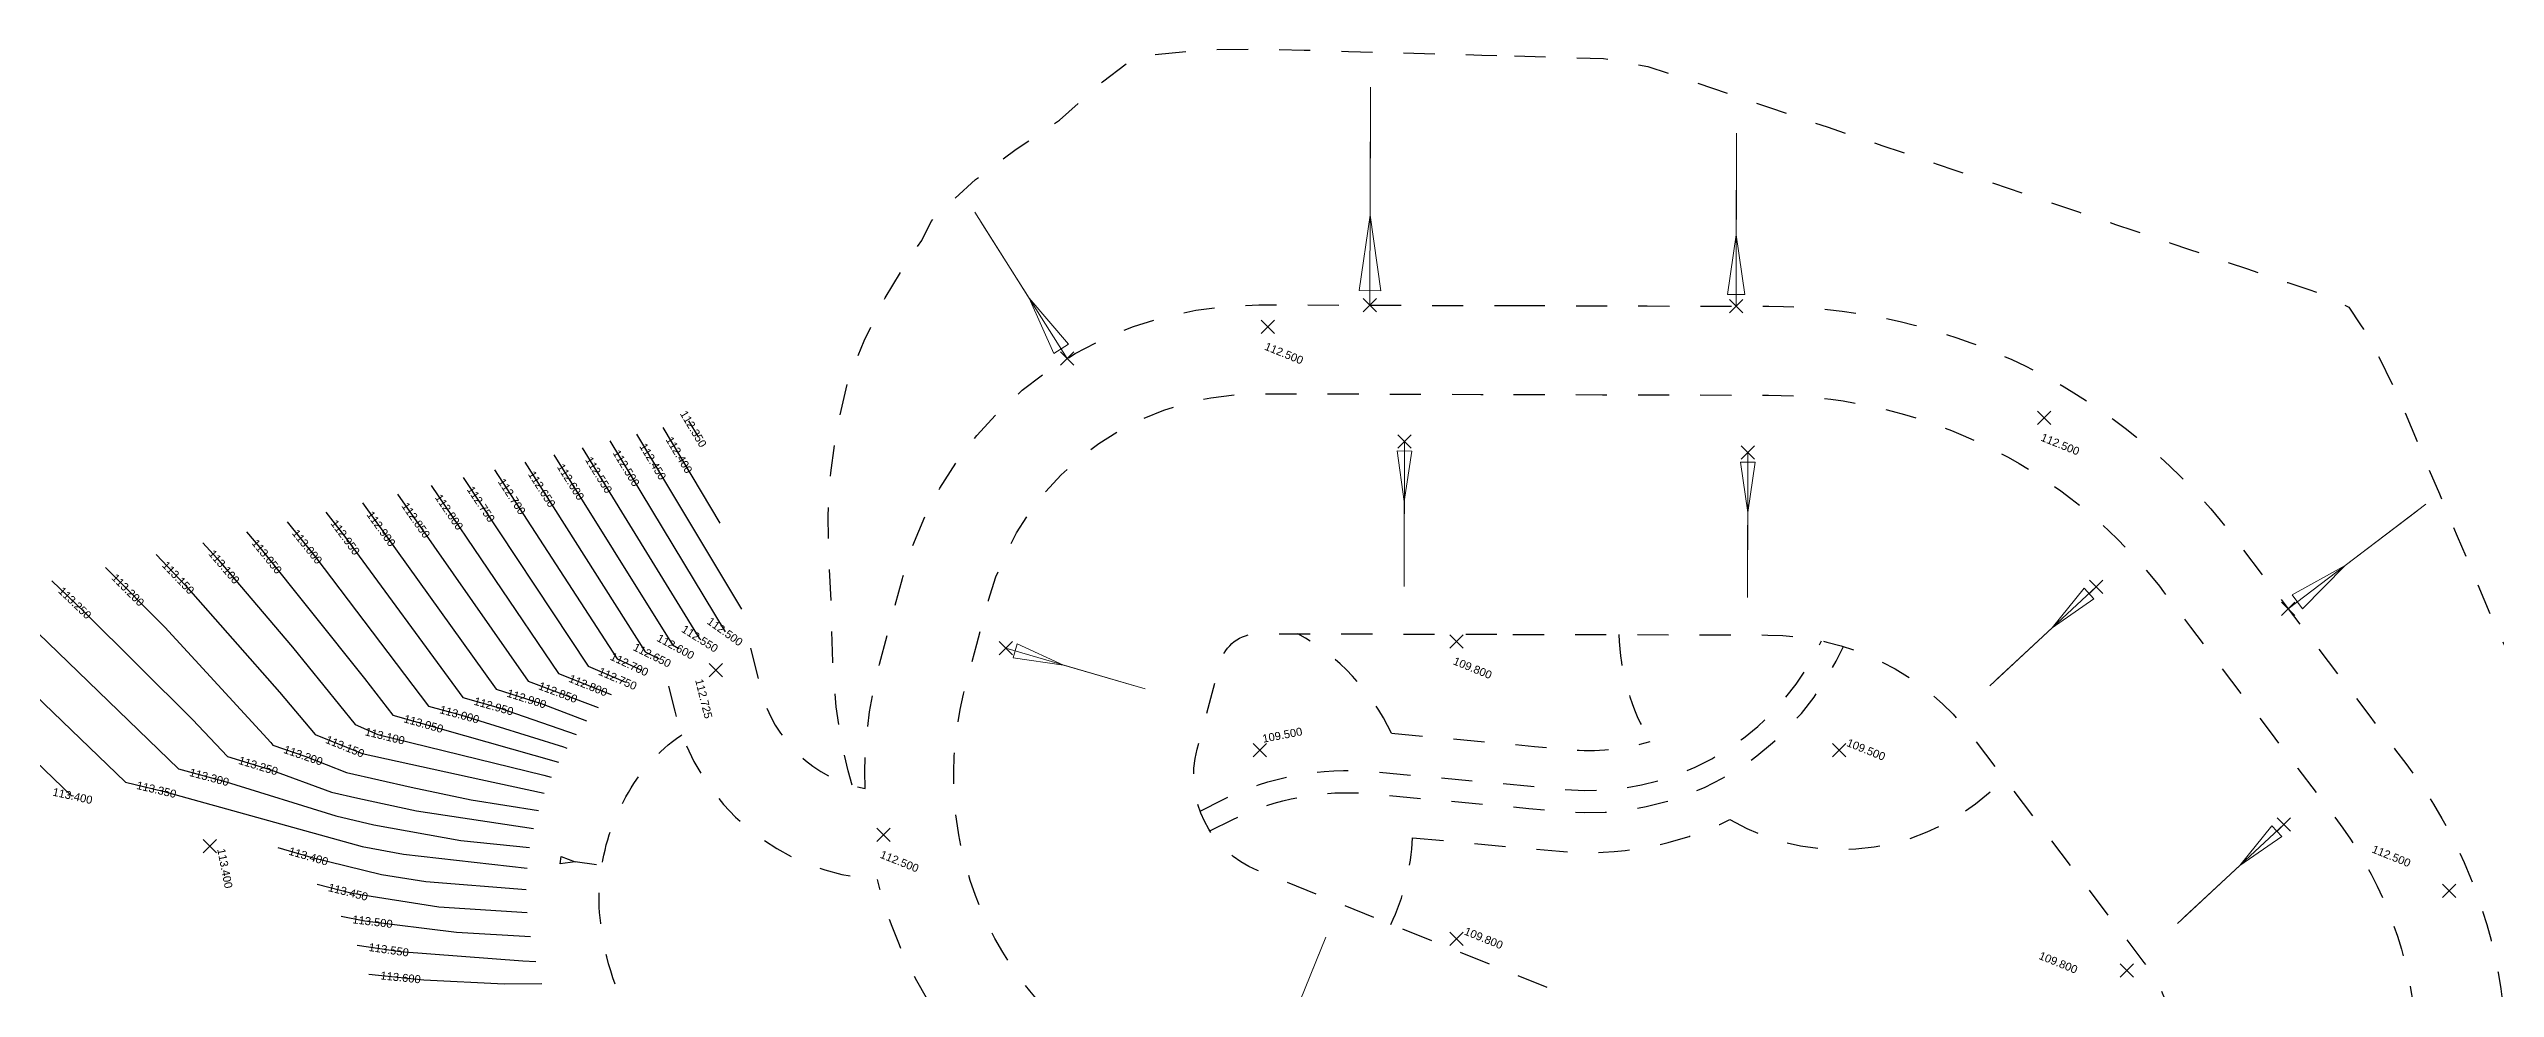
# Model space of a CAD drawing. Header units: metres. Extents: x 287878 to 288371, y 62805 to 63080.
# Drawn here: x 288009.6 to 288064.6, y 63058.5 to 63079.7 of the extents above; entities that cross this region are included whole.
import ezdxf

# ---------------------------------------------------------------- set-up
doc = ezdxf.new("R2010")
doc.units = ezdxf.units.M
doc.header["$PDMODE"] = 3
doc.header["$PDSIZE"] = 0.15
doc.linetypes.add('DASHED', pattern=[1.4, 0.7, -0.7])
doc.linetypes.add('HIDDEN', pattern=[0.375, 0.25, -0.125])
for name, color, linetype in [('EXP - PEN 1', 1, 'Continuous'), ('TADPOLES', 252, 'Continuous'), ('XREF - SITE CONTOURS$0$EXP_-_ EW_CONT-SECONDARY_TEXT', 253, 'Continuous'), ('XREF - SITE CONTOURS$0$EXP_-_EW_-_CONT-PRIMARY', 10, 'Continuous'), ('XREF - SITE CONTOURS$0$EXP_-_EW_-_CONT-PRIMARY_TEXT', 10, 'Continuous'), ('XREF - SITE CONTOURS$0$EXP_-_EW_CONT-SECONDARY', 253, 'Continuous')]:
    doc.layers.add(name, color=color, linetype=linetype)
for name, color, linetype, lineweight in [('EXP-EW-BANKS&CUTTINGS', 251, 'HIDDEN', 18), ('EXP-EW-LEVELS-POINTS', 3, 'Continuous', 18), ('EXP-EW-LEVELS-TEXT', 3, 'Continuous', 18)]:
    doc.layers.add(name, color=color, linetype=linetype, lineweight=lineweight)
doc.layers.add('EXP-EW-BANKS&CUTTINGS-WORKING', color=255, linetype='Continuous', lineweight=18, plot=False)
doc.layers.add('EXP_-_EW_-_BANKS_&_CUTTINGS', color=251, linetype='Continuous', true_color=0x656565)
doc.styles.add('18 @ 1 to 200', font='arial.ttf', dxfattribs={"height": 0.36})
doc.styles.add('XREF - SITE CONTOURS$0$18 @ 1 to 200', font='arial.ttf', dxfattribs={"height": 0.36})

# ---------------------------------------------------------------- blocks, each defined once
blk = doc.blocks.new('XREF - SITE CONTOURS')
at = {"layer": 'XREF - SITE CONTOURS$0$EXP_-_EW_-_CONT-PRIMARY', "flags": 128}
for points in [[(577.200825, 335.489892), (579.7946, 331.192189)], [(573.906254, 334.6626), (576.718067, 330.419649)], [(569.944853, 333.667863), (570.586182, 332.864214), (573.125627, 329.51756)], [(564.648094, 332.337807), (565.375737, 331.637613), (567.8126, 329.213651), (568.604369, 328.382239)], [(579.7946, 331.192189), (579.795072, 331.19185)], [(576.718067, 330.419649), (577.55486, 330.057714)], [(573.125627, 329.51756), (573.843206, 329.320399), (576.162085, 328.599974), (576.236783, 328.570658)], [(568.604369, 328.382239), (569.556218, 328.091634), (570.940318, 327.582556), (571.534565, 327.444952), (572.855804, 327.156664), (575.483486, 326.763199)], [(571.155331, 324.788497), (571.694346, 324.68389), (573.755118, 324.431329), (575.41822, 324.331194)]]:
    blk.add_lwpolyline(points, dxfattribs=at)
at = {"layer": 'XREF - SITE CONTOURS$0$EXP_-_EW_CONT-SECONDARY', "flags": 128}
for points in [[(578.39252, 335.789135), (579.676201, 333.636968)], [(578.975162, 335.935441), (579.189108, 335.576746)], [(576.577289, 335.333317), (579.20963, 331.045299)], [(577.800669, 335.640517), (580.163294, 331.697189)], [(574.606577, 334.838457), (577.370928, 330.583587)], [(575.287542, 335.009452), (577.996567, 330.74069)], [(575.941297, 335.173615), (578.609786, 330.894673)], [(571.637799, 334.092974), (574.64429, 329.898908)], [(572.42794, 334.291385), (575.362601, 330.079281)], [(573.183559, 334.481126), (576.049405, 330.251743)], [(570.81228, 333.88568), (571.231397, 333.341254), (573.89921, 329.711813)], [(568.048995, 333.191799), (568.357251, 332.847622), (570.064906, 330.844722), (571.471911, 329.1023)], [(569.027277, 333.437453), (569.326177, 333.084738), (571.684729, 330.138278), (572.318586, 329.314906)], [(565.852431, 332.640225), (567.191096, 331.294571), (569.575533, 328.695524), (569.624039, 328.638285)], [(566.996268, 332.927451), (567.655698, 332.235002), (569.771619, 329.829121), (570.576824, 328.877537)], [(563.435732, 332.033374), (567.49519, 328.103716)], [(561.011009, 331.424508), (565.0897, 327.499679)], [(562.223371, 331.728941), (566.302061, 327.804112)], [(578.609786, 330.894673), (578.758643, 330.813629)], [(579.20963, 331.045299), (579.250007, 331.019642)], [(576.049405, 330.251743), (577.229598, 329.775423)], [(577.370928, 330.583587), (577.915782, 330.327381)], [(577.996567, 330.74069), (578.315779, 330.580815)], [(573.89921, 329.711813), (574.688218, 329.484372), (576.442954, 328.879088)], [(574.64429, 329.898908), (575.657996, 329.577867), (576.676332, 329.183807)], [(575.362601, 330.079281), (576.937477, 329.483324)], [(572.318586, 329.314906), (576.051618, 328.25306)], [(569.624039, 328.638285), (570.363402, 328.384141), (571.274737, 328.019502), (572.731423, 327.692897), (574.079768, 327.406003), (575.594761, 327.170459)], [(570.576824, 328.877537), (571.629738, 328.449305), (574.304162, 327.865064), (575.728299, 327.554108)], [(571.471911, 329.1023), (571.985182, 328.879953), (575.720284, 327.964192), (575.881419, 327.914738)], [(567.49519, 328.103716), (568.573895, 327.812338), (571.036909, 327.047746), (571.894287, 326.845876), (573.847863, 326.489356), (575.398298, 326.331031)], [(565.139406, 327.488738), (565.0897, 327.499679)], [(566.302061, 327.804112), (567.142593, 327.602805), (571.628372, 326.353481), (572.561585, 326.181537), (575.343507, 325.872857)], [(569.732394, 326.336551), (570.478766, 326.118935), (572.065329, 325.72419), (573.06607, 325.572038), (575.324237, 325.387574)], [(570.61658, 325.508776), (571.407872, 325.306362), (573.356089, 324.999829), (575.346724, 324.874017)], [(571.517447, 324.132782), (572.48353, 323.993034), (575.248798, 323.77962), (575.540695, 323.77149)], [(571.779509, 323.482557), (573.015287, 323.356037), (574.828653, 323.265516), (575.67398, 323.272348)]]:
    blk.add_lwpolyline(points, dxfattribs=at)
at = {"layer": 'XREF - SITE CONTOURS$0$EXP_-_ EW_CONT-SECONDARY_TEXT', "char_height": 0.18, "width": 2.52, "attachment_point": 5, "line_spacing_factor": 0.888, "style": 'XREF - SITE CONTOURS$0$18 @ 1 to 200'}
for s, insert, rotation in [('112.350', (579.081623, 335.756952), 300.8143615), ('112.450', (578.170718, 335.022889), 300.9277343), ('112.400', (578.761346, 335.170777), 300.8143615), ('112.650', (575.673336, 334.401535), 302.3998721), ('112.600', (576.322295, 334.562681), 301.9490357), ('112.550', (576.95397, 334.719712), 301.545044), ('112.850', (572.839532, 333.700629), 304.8657532), ('112.800', (573.587445, 333.885076), 304.1217041), ('112.700', (574.998837, 334.234692), 303.0114134), ('112.950', (571.250903, 333.314717), 306.3176572), ('112.900', (572.057281, 333.507795), 305.634613), ('113.100', (568.524615, 332.651322), 310.4506224), ('113.050', (569.4872, 332.883577), 308.6762085), ('113.200', (566.36022, 332.129785), 314.8508301), ('113.150', (567.492802, 332.406055), 313.6008911), ('112.650', (578.155279, 330.6612), 333.396332), ('112.600', (578.683336, 330.854629), 331.4341127), ('112.550', (579.228974, 331.033007), 327.5667112), ('112.700', (577.64245, 330.45591), 334.815796), ('112.950', (574.59104, 329.512384), 343.9197085), ('112.900', (575.33069, 329.681525), 342.4270022), ('112.850', (576.035999, 329.824457), 339.272583), ('112.800', (576.717077, 329.982274), 338.0212402), ('113.050', (573.011115, 329.117919), 344.1217955), ('113.200', (570.304936, 328.404238), 341.0303955), ('113.150', (571.243772, 328.606281), 337.8678588), ('113.100', (572.1412, 328.841701), 346.2241208), ('113.300', (568.190278, 327.91596), 344.8841245), ('113.400', (565.11553, 327.493994), 347.5863648), ('113.350', (567.00226, 327.636415), 346.5314028), ('113.400', (570.423613, 326.135015), 343.7451171), ('113.450', (571.314119, 325.330344), 345.651306), ('113.550', (572.23003, 324.029704), 351.769043), ('113.600', (572.495765, 323.409226), 354.154358)]:
    blk.add_mtext(s, dxfattribs=dict(at, insert=insert, rotation=rotation))
at = {"layer": 'XREF - SITE CONTOURS$0$EXP_-_EW_-_CONT-PRIMARY_TEXT', "char_height": 0.18, "width": 2.52, "attachment_point": 5, "line_spacing_factor": 0.888, "style": 'XREF - SITE CONTOURS$0$18 @ 1 to 200'}
for s, insert, rotation in [('112.500', (577.572859, 334.873458), 301.1120605), ('112.750', (574.303989, 334.062428), 303.5325314), ('113.000', (570.393955, 333.105095), 308.5906067), ('113.250', (565.166902, 331.83857), 316.1013184), ('112.500', (579.794023, 331.192603), 324.317749), ('112.750', (577.378902, 330.133821), 336.6102906), ('113.000', (573.819898, 329.326803), 344.6365357), ('113.250', (569.29299, 328.171999), 343.0223084), ('113.500', (571.864005, 324.663097), 353.0128787)]:
    blk.add_mtext(s, dxfattribs=dict(at, insert=insert, rotation=rotation))
blk = doc.blocks.new('TADPOLE')
at = {"layer": 'TADPOLES', "flags": 128}
blk.add_lwpolyline([(1, 0), (0.4, 0), (0, -0.1), (0, 0.1), (0.4, 0)], dxfattribs=at)
blk = doc.blocks.new('*U976')
at = {"layer": 'EXP-EW-BANKS&CUTTINGS', "linetype": 'Continuous'}
blk.add_lwpolyline([(-0.839, 2.93), (-0.372, 1.298), (-0.218, 0.164), (0.098, 0.255), (-0.372, 1.298)], dxfattribs=at)
at = {"layer": 'EXP-EW-BANKS&CUTTINGS-WORKING'}
blk.add_line((-0.899, 3.14), (0, 0), dxfattribs=at)
blk.add_point((0, 0), dxfattribs=at)
blk = doc.blocks.new('*U977')
at = {"layer": 'EXP-EW-BANKS&CUTTINGS', "linetype": 'Continuous'}
blk.add_lwpolyline([(-2.999, -0.544), (-1.328, -0.241), (-0.185, -0.201), (-0.244, 0.123), (-1.328, -0.241)], dxfattribs=at)
at = {"layer": 'EXP-EW-BANKS&CUTTINGS-WORKING'}
blk.add_line((-3.213, -0.582), (0, 0), dxfattribs=at)
blk.add_point((0, 0), dxfattribs=at)
blk = doc.blocks.new('*U978')
at = {"layer": 'EXP-EW-BANKS&CUTTINGS', "linetype": 'Continuous'}
blk.add_lwpolyline([(-0.313, -3.032), (-0.139, -1.343), (0.141, -0.233), (-0.186, -0.2), (-0.139, -1.343)], dxfattribs=at)
at = {"layer": 'EXP-EW-BANKS&CUTTINGS-WORKING'}
blk.add_line((-0.335, -3.248), (0, 0), dxfattribs=at)
blk.add_point((0, 0), dxfattribs=at)
blk = doc.blocks.new('*U979')
at = {"layer": 'EXP-EW-BANKS&CUTTINGS', "linetype": 'Continuous'}
blk.add_lwpolyline([(-0.313, -3.032), (-0.139, -1.343), (0.141, -0.233), (-0.186, -0.2), (-0.139, -1.343)], dxfattribs=at)
at = {"layer": 'EXP-EW-BANKS&CUTTINGS-WORKING'}
blk.add_line((-0.335, -3.248), (0, 0), dxfattribs=at)
blk.add_point((0, 0), dxfattribs=at)
blk = doc.blocks.new('*U980')
at = {"layer": 'EXP-EW-BANKS&CUTTINGS', "linetype": 'Continuous'}
blk.add_lwpolyline([(2.001, -2.299), (0.886, -1.018), (0.267, -0.056), (0.019, -0.272), (0.886, -1.018)], dxfattribs=at)
at = {"layer": 'EXP-EW-BANKS&CUTTINGS-WORKING'}
blk.add_line((2.144, -2.463), (0, 0), dxfattribs=at)
blk.add_point((0, 0), dxfattribs=at)
blk = doc.blocks.new('*U981')
at = {"layer": 'EXP-EW-BANKS&CUTTINGS', "linetype": 'Continuous'}
blk.add_lwpolyline([(2.001, -2.299), (0.886, -1.018), (0.267, -0.056), (0.019, -0.272), (0.886, -1.018)], dxfattribs=at)
at = {"layer": 'EXP-EW-BANKS&CUTTINGS-WORKING'}
blk.add_line((2.144, -2.463), (0, 0), dxfattribs=at)
blk.add_point((0, 0), dxfattribs=at)
blk = doc.blocks.new('*U988')
at = {"layer": 'EXP-EW-BANKS&CUTTINGS', "linetype": 'Continuous'}
blk.add_lwpolyline([(2.386, -2.742), (1.057, -1.214), (0.319, -0.067), (0.022, -0.325), (1.057, -1.214)], dxfattribs=at)
at = {"layer": 'EXP-EW-BANKS&CUTTINGS-WORKING'}
blk.add_line((2.557, -2.938), (0, 0), dxfattribs=at)
blk.add_point((0, 0), dxfattribs=at)
blk = doc.blocks.new('*U989')
at = {"layer": 'EXP-EW-BANKS&CUTTINGS', "linetype": 'Continuous'}
blk.add_lwpolyline([(3.005, -3.453), (1.331, -1.529), (0.401, -0.084), (0.028, -0.409), (1.331, -1.529)], dxfattribs=at)
at = {"layer": 'EXP-EW-BANKS&CUTTINGS-WORKING'}
blk.add_line((3.22, -3.7), (0, 0), dxfattribs=at)
blk.add_point((0, 0), dxfattribs=at)
blk = doc.blocks.new('*U990')
at = {"layer": 'EXP-EW-BANKS&CUTTINGS', "linetype": 'Continuous'}
blk.add_lwpolyline([(2.386, -2.742), (1.057, -1.214), (0.319, -0.067), (0.022, -0.325), (1.057, -1.214)], dxfattribs=at)
at = {"layer": 'EXP-EW-BANKS&CUTTINGS-WORKING'}
blk.add_line((2.557, -2.938), (0, 0), dxfattribs=at)
blk.add_point((0, 0), dxfattribs=at)
blk = doc.blocks.new('*U991')
at = {"layer": 'EXP-EW-BANKS&CUTTINGS', "linetype": 'Continuous'}
blk.add_lwpolyline([(2.386, -2.742), (1.057, -1.214), (0.319, -0.067), (0.022, -0.325), (1.057, -1.214)], dxfattribs=at)
at = {"layer": 'EXP-EW-BANKS&CUTTINGS-WORKING'}
blk.add_line((2.557, -2.938), (0, 0), dxfattribs=at)
blk.add_point((0, 0), dxfattribs=at)

msp = doc.modelspace()

# ---------------------------------------------------------------- linework, layer by layer
at = {"layer": 'EXP-EW-LEVELS-POINTS'}
for p in [(288037.016, 63073.42), (288054.481, 63071.372), (288041.26, 63066.336), (288024.592, 63065.692), (288036.837, 63063.891), (288049.866, 63063.891), (288013.208, 63061.734), (288028.365, 63061.984), (288063.592, 63060.724), (288041.262, 63059.647), (288056.344, 63058.933)]:
    msp.add_point(p, dxfattribs=at)
at = {"layer": 'EXP_-_EW_-_BANKS_&_CUTTINGS', "linetype": 'DASHED', "flags": 128}
for points in [[(288027.659, 63063.1), (288027.573, 63063.424), (288027.466, 63063.894), (288027.375, 63064.375), (288027.364, 63064.449), (288027.305, 63064.866), (288027.255, 63065.366), (288027.224, 63065.876), (288027.216, 63066.109), (288027.191, 63067.151), (288027.19, 63067.193), (288027.135, 63068.201), (288027.133, 63068.23), (288027.119, 63069.167), (288027.179, 63070.133), (288027.32, 63071.125), (288027.551, 63072.134), (288027.93, 63073.107), (288028.089, 63073.432), (288028.402, 63074.071), (288028.971, 63075.014), (288029.226, 63075.362), (288029.44, 63075.795), (288029.605, 63075.975), (288030.439, 63076.735), (288031.355, 63077.423), (288032.329, 63078.07), (288033.296, 63078.938), (288033.994, 63079.469), (288034.414, 63079.545), (288035.643, 63079.662), (288036.828, 63079.677), (288037.828, 63079.65), (288038.828, 63079.622), (288039.828, 63079.594), (288040.828, 63079.566), (288041.828, 63079.539), (288042.565, 63079.518)], [(288042.565, 63079.518), (288042.565, 63079.518), (288043.564, 63079.491), (288044.564, 63079.463), (288045.564, 63079.284), (288046.563, 63078.946), (288047.562, 63078.608), (288048.298, 63078.36), (288048.738, 63078.211), (288049.172, 63078.064), (288049.599, 63077.92), (288050.021, 63077.777), (288050.438, 63077.636), (288050.851, 63077.497), (288051.261, 63077.358), (288051.667, 63077.221), (288052.071, 63077.084), (288052.473, 63076.949), (288052.873, 63076.813), (288053.273, 63076.678), (288053.672, 63076.543), (288054.071, 63076.409), (288054.471, 63076.273), (288054.871, 63076.138), (288055.274, 63076.002), (288055.678, 63075.865), (288056.085, 63075.728), (288056.496, 63075.589), (288056.91, 63075.449), (288057.328, 63075.308), (288057.752, 63075.165), (288058.181, 63075.02), (288058.616, 63074.872), (288059.058, 63074.723), (288059.508, 63074.571), (288059.966, 63074.416), (288060.434, 63074.258), (288060.912, 63074.097), (288061.333, 63073.863), (288061.596, 63073.469), (288061.666, 63073.37), (288061.84, 63073.063), (288062.062, 63072.644), (288062.27, 63072.221), (288062.466, 63071.795), (288062.568, 63071.56), (288062.97, 63070.61), (288063.373, 63069.66), (288063.775, 63068.71), (288064.178, 63067.76), (288064.581, 63066.81), (288064.607, 63066.749), (288065.007, 63065.879), (288065.168, 63065.529), (288065.243, 63065.357), (288065.341, 63065.066), (288065.482, 63064.592), (288065.605, 63064.119), (288065.711, 63063.647), (288065.801, 63063.177), (288065.851, 63062.855), (288065.889, 63062.716), (288065.993, 63062.272), (288066.083, 63061.827), (288066.157, 63061.383), (288066.217, 63060.94), (288066.262, 63060.498), (288066.292, 63060.058), (288066.309, 63059.621), (288066.311, 63059.186), (288066.3, 63058.754), (288066.276, 63058.325), (288066.238, 63057.901), (288066.188, 63057.481), (288066.125, 63057.065), (288066.05, 63056.654), (288065.98, 63056.329), (288065.954, 63056.249), (288065.813, 63055.852), (288065.662, 63055.464), (288065.501, 63055.084), (288065.462, 63054.999), (288065.416, 63054.896), (288065.414, 63054.885), (288065.218, 63054.218), (288065.056, 63053.774), (288065.005, 63053.577), (288064.799, 63052.956), (288064.555, 63052.358), (288064.274, 63051.785)], [(288027.951, 63063.028), (288027.946, 63063.42), (288027.961, 63063.866), (288027.997, 63064.311), (288028.053, 63064.754), (288028.129, 63065.194), (288028.226, 63065.63), (288028.276, 63065.825), (288028.534, 63066.791), (288028.793, 63067.757), (288028.8, 63067.783), (288029.018, 63068.475), (288029.296, 63069.145), (288029.631, 63069.787), (288030.021, 63070.398), (288030.464, 63070.973), (288030.955, 63071.506), (288031.49, 63071.995), (288032.067, 63072.435), (288032.68, 63072.822), (288033.324, 63073.154), (288033.995, 63073.429), (288034.688, 63073.644), (288035.396, 63073.797), (288036.116, 63073.888), (288036.812, 63073.915), (288037.812, 63073.913), (288038.812, 63073.91), (288039.812, 63073.907), (288040.812, 63073.904), (288041.812, 63073.901), (288042.549, 63073.899)], [(288042.549, 63073.899), (288042.549, 63073.899), (288043.549, 63073.897), (288044.549, 63073.894), (288045.549, 63073.891), (288046.549, 63073.888), (288047.549, 63073.886), (288048.286, 63073.884), (288048.617, 63073.878), (288048.949, 63073.865), (288049.28, 63073.843), (288049.61, 63073.813), (288049.94, 63073.775), (288050.268, 63073.728), (288050.595, 63073.673), (288050.921, 63073.61), (288051.245, 63073.539), (288051.567, 63073.46), (288051.887, 63073.373), (288052.204, 63073.277), (288052.52, 63073.174), (288052.832, 63073.063), (288053.142, 63072.943), (288053.448, 63072.817), (288053.751, 63072.682), (288054.051, 63072.54), (288054.347, 63072.391), (288054.639, 63072.234), (288054.928, 63072.07), (288055.212, 63071.898), (288055.491, 63071.72), (288055.766, 63071.534), (288056.036, 63071.342), (288056.302, 63071.143), (288056.562, 63070.937), (288056.817, 63070.725), (288057.067, 63070.507), (288057.311, 63070.282), (288057.549, 63070.051), (288057.781, 63069.815), (288058.008, 63069.572), (288058.228, 63069.324), (288058.442, 63069.071), (288058.65, 63068.812), (288058.76, 63068.668), (288059.365, 63067.872), (288059.97, 63067.076), (288060.575, 63066.279), (288061.18, 63065.483), (288061.785, 63064.687), (288062.39, 63063.89), (288062.617, 63063.591), (288062.836, 63063.292), (288063.045, 63062.986), (288063.244, 63062.674), (288063.432, 63062.354), (288063.61, 63062.029), (288063.776, 63061.698), (288063.932, 63061.361), (288064.076, 63061.02), (288064.208, 63060.674), (288064.329, 63060.324), (288064.439, 63059.969), (288064.536, 63059.612), (288064.621, 63059.251), (288064.694, 63058.888), (288064.755, 63058.522), (288064.804, 63058.155), (288064.841, 63057.786), (288064.865, 63057.416), (288064.877, 63057.046), (288064.876, 63056.675), (288064.863, 63056.305), (288064.838, 63055.935), (288064.8, 63055.566), (288064.75, 63055.199), (288064.737, 63055.115), (288064.708, 63054.931), (288064.712, 63054.864), (288064.708, 63054.239), (288064.659, 63053.617), (288064.564, 63053.001), (288064.425, 63052.392), (288064.242, 63051.796), (288064.016, 63051.214), (288063.748, 63050.65), (288063.44, 63050.108), (288063.093, 63049.589), (288062.71, 63049.097), (288062.291, 63048.634), (288061.84, 63048.202), (288061.359, 63047.805), (288060.85, 63047.444), (288060.316, 63047.121), (288059.76, 63046.837), (288059.185, 63046.595), (288058.594, 63046.396), (288057.989, 63046.239), (288057.375, 63046.128), (288056.755, 63046.061), (288056.131, 63046.04), (288055.508, 63046.064), (288054.887, 63046.133), (288054.274, 63046.248), (288053.67, 63046.407), (288053.08, 63046.609), (288052.938, 63046.665), (288052.011, 63047.04), (288051.084, 63047.415), (288050.157, 63047.79), (288049.23, 63048.165), (288048.303, 63048.54), (288047.376, 63048.916), (288046.449, 63049.291), (288045.522, 63049.666), (288044.595, 63050.041), (288043.668, 63050.416), (288042.741, 63050.791), (288041.814, 63051.166), (288040.887, 63051.541), (288039.96, 63051.916), (288039.033, 63052.291), (288038.106, 63052.666), (288037.179, 63053.041), (288036.252, 63053.416), (288035.325, 63053.791), (288034.398, 63054.167), (288034.008, 63054.325), (288033.598, 63054.501), (288033.196, 63054.697), (288032.804, 63054.911), (288032.423, 63055.143), (288032.052, 63055.392), (288031.693, 63055.658), (288031.347, 63055.94), (288031.014, 63056.237), (288030.695, 63056.55), (288030.391, 63056.877), (288030.103, 63057.218), (288029.83, 63057.571), (288029.574, 63057.937), (288029.335, 63058.314), (288029.114, 63058.702), (288028.91, 63059.1), (288028.725, 63059.506), (288028.56, 63059.921), (288028.413, 63060.342), (288028.286, 63060.77), (288028.234, 63060.982)], [(288042.543, 63071.899), (288042.543, 63071.899), (288043.543, 63071.897), (288044.543, 63071.894), (288045.543, 63071.891), (288046.543, 63071.888), (288047.543, 63071.886), (288048.28, 63071.884), (288048.562, 63071.879), (288048.843, 63071.868), (288049.124, 63071.849), (288049.404, 63071.824), (288049.683, 63071.791), (288049.962, 63071.752), (288050.24, 63071.705), (288050.516, 63071.652), (288050.791, 63071.591), (288051.064, 63071.524), (288051.336, 63071.45), (288051.605, 63071.369), (288051.873, 63071.281), (288052.138, 63071.187), (288052.4, 63071.086), (288052.66, 63070.978), (288052.918, 63070.864), (288053.172, 63070.744), (288053.423, 63070.617), (288053.671, 63070.484), (288053.916, 63070.344), (288054.157, 63070.199), (288054.394, 63070.048), (288054.627, 63069.89), (288054.857, 63069.727), (288055.082, 63069.558), (288055.303, 63069.384), (288055.519, 63069.204), (288055.731, 63069.018), (288055.938, 63068.828), (288056.14, 63068.632), (288056.337, 63068.431), (288056.529, 63068.226), (288056.716, 63068.015), (288056.898, 63067.8), (288057.074, 63067.58), (288057.168, 63067.458), (288057.773, 63066.662), (288058.378, 63065.866), (288058.983, 63065.069), (288059.587, 63064.273), (288060.192, 63063.477), (288060.797, 63062.681), (288061.024, 63062.381), (288061.204, 63062.136), (288061.376, 63061.886), (288061.539, 63061.629), (288061.693, 63061.367), (288061.838, 63061.101), (288061.975, 63060.829), (288062.102, 63060.553), (288062.22, 63060.273), (288062.329, 63059.99), (288062.428, 63059.703), (288062.518, 63059.412), (288062.597, 63059.119), (288062.667, 63058.823), (288062.727, 63058.525), (288062.777, 63058.226), (288062.817, 63057.925), (288062.847, 63057.622), (288062.867, 63057.319), (288062.877, 63057.015), (288062.877, 63056.712), (288062.866, 63056.408), (288062.845, 63056.105), (288062.814, 63055.803), (288062.773, 63055.501), (288062.763, 63055.433), (288062.698, 63055.031), (288062.713, 63054.803), (288062.71, 63054.325), (288062.672, 63053.848), (288062.6, 63053.375), (288062.493, 63052.909), (288062.353, 63052.452), (288062.18, 63052.006), (288061.974, 63051.574), (288061.738, 63051.158), (288061.472, 63050.76), (288061.178, 63050.383), (288060.857, 63050.028), (288060.512, 63049.697), (288060.143, 63049.393), (288059.753, 63049.116), (288059.343, 63048.868), (288058.917, 63048.651), (288058.476, 63048.466), (288058.023, 63048.312), (288057.56, 63048.193), (288057.089, 63048.107), (288056.614, 63048.056), (288056.136, 63048.04), (288055.658, 63048.058), (288055.182, 63048.112), (288054.712, 63048.199), (288054.25, 63048.321), (288053.797, 63048.476), (288053.688, 63048.519), (288052.761, 63048.894), (288051.834, 63049.269), (288050.907, 63049.644), (288049.98, 63050.019), (288049.053, 63050.394), (288048.126, 63050.77), (288047.199, 63051.145), (288046.272, 63051.52), (288045.345, 63051.895), (288044.418, 63052.27), (288043.491, 63052.645), (288042.564, 63053.02), (288041.637, 63053.395), (288040.71, 63053.77), (288039.783, 63054.145), (288038.856, 63054.52), (288037.929, 63054.895), (288037.002, 63055.27), (288036.075, 63055.645), (288035.148, 63056.021), (288034.758, 63056.179), (288034.432, 63056.319), (288034.114, 63056.474), (288033.802, 63056.644), (288033.499, 63056.828), (288033.205, 63057.026), (288032.92, 63057.237), (288032.646, 63057.461), (288032.382, 63057.697), (288032.128, 63057.945), (288031.887, 63058.205), (288031.658, 63058.475), (288031.442, 63058.756), (288031.238, 63059.046), (288031.049, 63059.346), (288030.873, 63059.653), (288030.711, 63059.969), (288030.565, 63060.292), (288030.433, 63060.621), (288030.317, 63060.956), (288030.216, 63061.295), (288030.131, 63061.639), (288030.061, 63061.987), (288030.008, 63062.337), (288029.971, 63062.69), (288029.951, 63063.044), (288029.946, 63063.398), (288029.958, 63063.753), (288029.986, 63064.106), (288030.031, 63064.458), (288030.091, 63064.807), (288030.168, 63065.153), (288030.208, 63065.308), (288030.466, 63066.274), (288030.725, 63067.24), (288030.732, 63067.266), (288030.897, 63067.79), (288031.108, 63068.298), (288031.362, 63068.786), (288031.658, 63069.249), (288031.993, 63069.684), (288032.366, 63070.089), (288032.772, 63070.459), (288033.209, 63070.793), (288033.674, 63071.086), (288034.162, 63071.338), (288034.671, 63071.547), (288035.196, 63071.709), (288035.733, 63071.826), (288036.279, 63071.894), (288036.807, 63071.915), (288037.807, 63071.913), (288038.807, 63071.91), (288039.807, 63071.907), (288040.807, 63071.904), (288041.807, 63071.901), (288042.543, 63071.899)], [(288050.595, 63044.15), (288049.828, 63044.596), (288048.964, 63045.099), (288048.302, 63045.484), (288048.079, 63045.57), (288047.13, 63045.937), (288046.181, 63046.305), (288045.403, 63046.606), (288045.243, 63046.691), (288044.359, 63047.163), (288043.475, 63047.634), (288042.591, 63048.106), (288041.706, 63048.578), (288041.149, 63048.875), (288040.808, 63049.027), (288039.884, 63049.435), (288038.961, 63049.844), (288038.038, 63050.253), (288037.114, 63050.662), (288036.191, 63051.071), (288036.143, 63051.092), (288035.262, 63051.471), (288034.334, 63051.871), (288033.405, 63052.271), (288032.475, 63052.67), (288031.542, 63053.064), (288030.606, 63053.452), (288029.666, 63053.834), (288028.723, 63054.21), (288027.775, 63054.581), (288026.825, 63054.946), (288026.264, 63055.158), (288026.116, 63055.197), (288025.969, 63055.24), (288025.822, 63055.287), (288025.676, 63055.339), (288025.531, 63055.395), (288025.388, 63055.455), (288025.245, 63055.519), (288025.104, 63055.587), (288024.964, 63055.659), (288024.826, 63055.736), (288024.69, 63055.816), (288024.559, 63055.904), (288024.556, 63055.9), (288024.421, 63055.986), (288024.289, 63056.076), (288024.159, 63056.17), (288024.032, 63056.269), (288023.908, 63056.371), (288023.786, 63056.477), (288023.668, 63056.587), (288023.553, 63056.701), (288023.442, 63056.818), (288023.333, 63056.939), (288023.228, 63057.063), (288023.127, 63057.19), (288023.03, 63057.321), (288022.936, 63057.454), (288022.846, 63057.59), (288022.759, 63057.729), (288022.677, 63057.87), (288022.599, 63058.013), (288022.552, 63058.107), (288022.526, 63058.16), (288022.458, 63058.309), (288022.395, 63058.46), (288022.335, 63058.612), (288022.28, 63058.766), (288022.229, 63058.922), (288022.182, 63059.079), (288022.139, 63059.237), (288022.101, 63059.396), (288022.064, 63059.563), (288022.042, 63059.761), (288022.021, 63059.879), (288022.004, 63059.997), (288021.99, 63060.116), (288021.979, 63060.235), (288021.972, 63060.354), (288021.968, 63060.473), (288021.967, 63060.591), (288021.969, 63060.71), (288021.975, 63060.829), (288021.984, 63060.947), (288021.995, 63061.064), (288022.014, 63061.181), (288022.01, 63061.182), (288022.028, 63061.298), (288022.05, 63061.414), (288022.074, 63061.529), (288022.101, 63061.644), (288022.13, 63061.758), (288022.162, 63061.871), (288022.197, 63061.982), (288022.235, 63062.093), (288022.275, 63062.203), (288022.318, 63062.312), (288022.363, 63062.42), (288022.411, 63062.527), (288022.461, 63062.633), (288022.514, 63062.737), (288022.569, 63062.84), (288022.626, 63062.942), (288022.686, 63063.042), (288022.748, 63063.141), (288022.814, 63063.238), (288022.883, 63063.333), (288022.954, 63063.425), (288023.028, 63063.516), (288023.105, 63063.604), (288023.185, 63063.69), (288023.266, 63063.773), (288023.351, 63063.855), (288023.437, 63063.933), (288023.525, 63064.009), (288023.616, 63064.083), (288023.709, 63064.154), (288023.803, 63064.222), (288023.83, 63064.24)]]:
    msp.add_lwpolyline(points, dxfattribs=at)
msp.add_lwpolyline([(288042.529, 63066.499), (288048.265, 63066.484, -0.233722), (288052.868, 63064.192), (288056.724, 63059.115, -0.205061), (288057.431, 63056.29), (288057.338, 63055.709, 0.065698), (288057.31, 63054.725, -0.565377), (288055.713, 63053.525), (288036.783, 63061.184, -0.378659), (288035.424, 63063.911), (288035.948, 63065.87, -0.340287), (288036.792, 63066.515)], format="xyb", close=True, dxfattribs=at)
for points in [[(288035.488, 63062.52), (288036.006, 63062.779, -0.139483), (288039.368, 63063.409), (288042.935, 63063.08), (288043.703, 63063.009, 0.306903), (288049.353, 63066.122), (288049.471, 63066.353)], [(288025.376, 63066.187), (288025.609, 63065.25, 0.291979), (288027.951, 63063.028, 0.291979)], [(288035.711, 63062.073), (288036.229, 63062.331, -0.139483), (288039.323, 63062.911), (288042.889, 63062.582), (288043.657, 63062.511, 0.306903), (288049.798, 63065.895), (288049.966, 63066.224)], [(288023.528, 63065.329), (288023.668, 63064.768, 0.328574), (288028.234, 63060.982, 0.328574)], [(288039.795, 63064.273), (288043.017, 63063.976), (288043.785, 63063.905, 0.095834), (288045.618, 63064.087, 0.095834)], [(288040.271, 63061.919), (288042.806, 63061.685), (288043.574, 63061.615, 0.138927), (288047.406, 63062.328, 0.138927)]]:
    msp.add_lwpolyline(points, format="xyb", dxfattribs=at)
at = {"layer": 'EXP_-_EW_-_BANKS_&_CUTTINGS', "linetype": 'DASHED'}
for centre, start, end in [((288035.275, 63062.135), 25.3169, 61.115), ((288049.907, 63066.658), 181.8913, 210.9399), ((288049.907, 63066.658), 239.989, 317.1967), ((288035.275, 63062.135), 334.3519, 357.5296)]:
    msp.add_arc(centre, 5, start, end, dxfattribs=at)

# ---------------------------------------------------------------- block references
at = {"layer": 'EXP - PEN 1'}
msp.add_blockref('XREF - SITE CONTOURS', (287445.006, 62735.366), dxfattribs=at)
at = {"layer": 'EXP-EW-BANKS&CUTTINGS', "linetype": 'Continuous', "xscale": -1}
for name, p, rotation in [('*U989', (288039.312, 63073.908), 220.8737626238034), ('*U990', (288047.549, 63073.886), 220.873837405483), ('*U988', (288032.501, 63072.709), 253.3389799114739), ('*U978', (288040.087, 63070.843), 353.9499060939679), ('*U979', (288047.816, 63070.592), 353.9499060939679), ('*U991', (288059.97, 63067.076), 168.2532397679524), ('*U980', (288055.65, 63067.565), 353.9499060939679), ('*U977', (288031.12, 63066.186), 353.9499060939679), ('*U981', (288059.874, 63062.216), 353.9499060939679), ('*U976', (288037.091, 63056.655), 353.9499060939679)]:
    msp.add_blockref(name, p, dxfattribs=dict(at, rotation=rotation))
at = {"layer": 'TADPOLES', "xscale": 0.814924, "yscale": 0.814924, "zscale": 0.814924, "rotation": 352.812837}
msp.add_blockref('TADPOLE', (288021.104, 63061.415), dxfattribs=at)

# ---------------------------------------------------------------- texts
at = {"layer": 'EXP-EW-LEVELS-TEXT', "style": '18 @ 1 to 200'}
for s, rotation, p in [('112.500', 337.9683, (288036.923, 63072.912)), ('112.500', 337.9683, (288054.388, 63070.864)), ('109.800', 337.9683, (288041.167, 63065.829)), ('112.725', 283.9518, (288024.127, 63065.469)), ('109.500', 10.9686, (288036.911, 63064.058)), ('109.500', 337.9742, (288050.019, 63063.991)), ('113.400', 281.037, (288013.375, 63061.66)), ('112.500', 337.9683, (288028.272, 63061.476)), ('112.500', 337.9683, (288061.838, 63061.595)), ('109.800', 337.9742, (288041.415, 63059.747)), ('109.800', 337.9742, (288054.344, 63059.197))]:
    msp.add_text(s, height=0.18, rotation=rotation, dxfattribs=at).set_placement(p)

doc.saveas('drawing.dxf')
